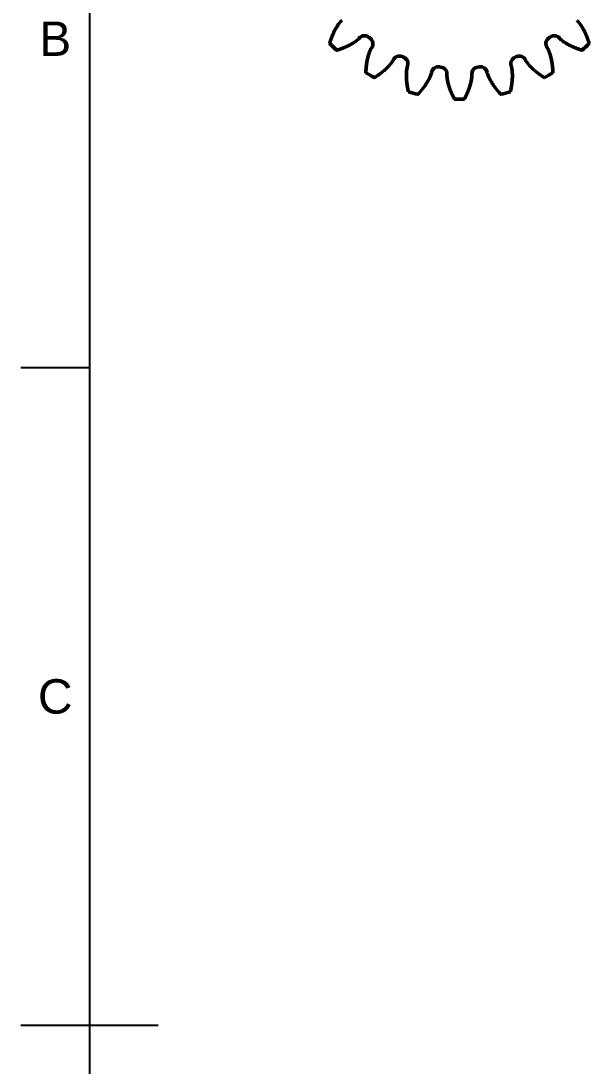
# Model space of a CAD drawing. Header units: millimetres. Extents: x 0 to 420, y 0 to 297.
# Drawn here: x 15 to 56.4, y 145.5 to 221.5 of the extents above; entities that cross this region are included whole.
import ezdxf
from ezdxf.enums import TextEntityAlignment as Align

# ---------------------------------------------------------------- set-up
doc = ezdxf.new("R2010")
doc.units = ezdxf.units.MM
doc.header["$LTSCALE"] = 0.75
doc.layers.add('BORDER', color=7, linetype='Continuous', lineweight=25)
doc.layers.add('Visible', color=7, linetype='Continuous', lineweight=50)
doc.styles.add('FusionTitle', font='arial.ttf')

# ---------------------------------------------------------------- blocks, each defined once
blk = doc.blocks.new('ISO_A3_SHEET')
at = {"layer": 'BORDER'}
for p, q in [((20, 287), (20, 10)), ((15, 196.33333), (20, 196.33333)), ((15, 148.5), (25, 148.5))]:
    blk.add_line(p, q, dxfattribs=at)
at = {"layer": 'BORDER', "style": 'FusionTitle'}
for s, p in [('B', (17.5, 220.25)), ('C', (17.5, 172.41667))]:
    blk.add_text(s, height=2.5, dxfattribs=at).set_placement(p, align=Align.MIDDLE)

msp = doc.modelspace()

# ---------------------------------------------------------------- linework, layer by layer
at = {"layer": 'Visible'}
for p, q in [((39.605, 220.267), (39.631, 220.296)), ((54.196, 220.296), (54.221, 220.267)), ((40.531, 219.605), (40.509, 219.573)), ((53.317, 219.573), (53.295, 219.605)), ((42.077, 218.668), (42.094, 218.703)), ((43.143, 218.269), (43.13, 218.232)), ((50.696, 218.232), (50.683, 218.269)), ((51.732, 218.703), (51.749, 218.668)), ((44.878, 217.763), (44.885, 217.802)), ((46.011, 217.653), (46.008, 217.615)), ((47.818, 217.615), (47.815, 217.653)), ((48.941, 217.802), (48.948, 217.763))]:
    msp.add_line(p, q, dxfattribs=at)
for centre, radius, start, end in [((40.011, 219.972), 0.5, 52.15175, 139.5186), ((53.815, 219.972), 0.5, 40.4814, 127.84825), ((46.913, 228.855), 13, 223.42315, 226.57685), ((46.913, 228.855), 10.749, 232.15175, 232.84825), ((40.119, 219.888), 0.5, 325.4814, 52.84825), ((53.707, 219.888), 0.5, 127.15175, 214.5186), ((46.913, 228.855), 10.749, 307.15175, 307.84825), ((46.913, 228.855), 13, 313.42315, 316.57685), ((42.545, 218.488), 0.5, 67.15175, 154.5186), ((46.913, 228.855), 10.749, 247.15175, 247.84825), ((46.913, 228.855), 10.749, 292.15175, 292.84825), ((51.281, 218.488), 0.5, 25.4814, 112.84825), ((42.671, 218.436), 0.5, 340.4814, 67.84825), ((45.377, 217.711), 0.5, 82.15175, 169.5186), ((46.913, 228.855), 10.749, 262.15175, 262.84825), ((45.513, 217.693), 0.5, 355.4814, 82.84825), ((48.314, 217.693), 0.5, 97.15175, 184.5186), ((46.913, 228.855), 10.749, 277.15175, 277.84825), ((48.449, 217.711), 0.5, 10.4814, 97.84825), ((51.155, 218.436), 0.5, 112.15175, 199.5186), ((46.913, 228.855), 13, 238.42315, 241.57685), ((46.913, 228.855), 13, 298.42315, 301.57685), ((46.913, 228.855), 13, 253.42315, 256.57685), ((46.913, 228.855), 13, 283.42315, 286.57685), ((46.913, 228.855), 13, 268.42315, 271.57685)]:
    msp.add_arc(centre, radius, start, end, dxfattribs=at)
for points in [[(38.325, 221.547), (38.321, 221.543), (38.314, 221.537), (38.303, 221.527), (38.288, 221.513), (38.271, 221.494), (38.255, 221.475), (38.238, 221.456), (38.222, 221.437), (38.206, 221.417), (38.19, 221.398), (38.174, 221.378), (38.158, 221.358), (38.143, 221.338), (38.127, 221.317), (38.112, 221.297), (38.097, 221.276), (38.083, 221.255), (38.068, 221.233), (38.054, 221.212), (38.04, 221.191), (38.026, 221.169), (38.012, 221.147), (37.998, 221.125), (37.984, 221.103), (37.971, 221.081), (37.957, 221.059), (37.944, 221.036), (37.931, 221.013), (37.918, 220.991), (37.905, 220.968), (37.892, 220.945), (37.88, 220.922), (37.867, 220.899), (37.855, 220.875), (37.843, 220.852), (37.831, 220.828), (37.819, 220.805), (37.807, 220.781), (37.795, 220.757), (37.784, 220.733), (37.772, 220.709), (37.761, 220.685), (37.749, 220.661), (37.738, 220.636), (37.727, 220.612), (37.716, 220.587), (37.706, 220.563), (37.695, 220.538), (37.684, 220.513), (37.674, 220.488), (37.663, 220.463), (37.653, 220.438), (37.643, 220.413), (37.633, 220.388), (37.623, 220.362), (37.613, 220.337), (37.604, 220.311), (37.594, 220.286), (37.585, 220.26), (37.575, 220.234), (37.566, 220.208), (37.557, 220.182), (37.548, 220.156), (37.539, 220.13), (37.53, 220.104), (37.521, 220.078), (37.513, 220.051), (37.504, 220.025), (37.496, 219.999), (37.487, 219.972), (37.481, 219.951), (37.476, 219.935), (37.473, 219.924), (37.471, 219.919)], [(56.355, 219.919), (56.353, 219.924), (56.35, 219.935), (56.345, 219.951), (56.339, 219.972), (56.33, 219.999), (56.322, 220.025), (56.313, 220.051), (56.305, 220.078), (56.296, 220.104), (56.287, 220.13), (56.278, 220.156), (56.269, 220.182), (56.26, 220.208), (56.251, 220.234), (56.242, 220.26), (56.232, 220.286), (56.222, 220.311), (56.213, 220.337), (56.203, 220.362), (56.193, 220.388), (56.183, 220.413), (56.173, 220.438), (56.163, 220.463), (56.152, 220.488), (56.142, 220.513), (56.131, 220.538), (56.121, 220.563), (56.11, 220.587), (56.099, 220.612), (56.088, 220.636), (56.077, 220.661), (56.065, 220.685), (56.054, 220.709), (56.043, 220.733), (56.031, 220.757), (56.019, 220.781), (56.007, 220.805), (55.995, 220.828), (55.983, 220.852), (55.971, 220.875), (55.959, 220.899), (55.946, 220.922), (55.934, 220.945), (55.921, 220.968), (55.908, 220.991), (55.895, 221.013), (55.882, 221.036), (55.869, 221.059), (55.856, 221.081), (55.842, 221.103), (55.828, 221.125), (55.815, 221.147), (55.801, 221.169), (55.787, 221.191), (55.772, 221.212), (55.758, 221.233), (55.743, 221.255), (55.729, 221.276), (55.714, 221.297), (55.699, 221.317), (55.684, 221.338), (55.668, 221.358), (55.652, 221.378), (55.637, 221.398), (55.621, 221.417), (55.604, 221.437), (55.588, 221.456), (55.572, 221.475), (55.555, 221.494), (55.538, 221.513), (55.523, 221.527), (55.512, 221.537), (55.505, 221.543), (55.501, 221.547)], [(37.977, 219.413), (37.982, 219.414), (37.993, 219.418), (38.009, 219.422), (38.031, 219.429), (38.057, 219.437), (38.084, 219.446), (38.11, 219.454), (38.136, 219.463), (38.163, 219.472), (38.189, 219.48), (38.215, 219.489), (38.241, 219.498), (38.267, 219.507), (38.293, 219.517), (38.319, 219.526), (38.344, 219.536), (38.37, 219.545), (38.395, 219.555), (38.421, 219.565), (38.446, 219.575), (38.472, 219.585), (38.497, 219.595), (38.522, 219.605), (38.547, 219.615), (38.572, 219.626), (38.597, 219.636), (38.621, 219.647), (38.646, 219.658), (38.671, 219.669), (38.695, 219.68), (38.719, 219.691), (38.744, 219.702), (38.768, 219.714), (38.792, 219.725), (38.816, 219.737), (38.84, 219.748), (38.863, 219.76), (38.887, 219.772), (38.911, 219.784), (38.934, 219.796), (38.957, 219.809), (38.98, 219.821), (39.004, 219.834), (39.026, 219.847), (39.049, 219.859), (39.072, 219.872), (39.095, 219.885), (39.117, 219.899), (39.139, 219.912), (39.162, 219.926), (39.184, 219.939), (39.206, 219.953), (39.227, 219.967), (39.249, 219.981), (39.271, 219.995), (39.292, 220.01), (39.313, 220.024), (39.334, 220.039), (39.355, 220.054), (39.376, 220.069), (39.396, 220.084), (39.417, 220.099), (39.437, 220.115), (39.456, 220.131), (39.476, 220.147), (39.495, 220.163), (39.515, 220.18), (39.534, 220.196), (39.553, 220.213), (39.571, 220.23), (39.585, 220.244), (39.595, 220.255), (39.602, 220.263), (39.605, 220.267)], [(54.221, 220.267), (54.224, 220.263), (54.231, 220.255), (54.241, 220.244), (54.255, 220.23), (54.273, 220.213), (54.292, 220.196), (54.311, 220.18), (54.331, 220.163), (54.35, 220.147), (54.37, 220.131), (54.39, 220.115), (54.41, 220.099), (54.43, 220.084), (54.45, 220.069), (54.471, 220.054), (54.492, 220.039), (54.513, 220.024), (54.534, 220.01), (54.556, 219.995), (54.577, 219.981), (54.599, 219.967), (54.62, 219.953), (54.642, 219.939), (54.664, 219.926), (54.687, 219.912), (54.709, 219.899), (54.732, 219.885), (54.754, 219.872), (54.777, 219.859), (54.8, 219.847), (54.823, 219.834), (54.846, 219.821), (54.869, 219.809), (54.892, 219.796), (54.916, 219.784), (54.939, 219.772), (54.963, 219.76), (54.987, 219.748), (55.01, 219.737), (55.034, 219.725), (55.058, 219.714), (55.083, 219.702), (55.107, 219.691), (55.131, 219.68), (55.156, 219.669), (55.18, 219.658), (55.205, 219.647), (55.23, 219.636), (55.254, 219.626), (55.279, 219.615), (55.304, 219.605), (55.329, 219.595), (55.355, 219.585), (55.38, 219.575), (55.405, 219.565), (55.431, 219.555), (55.456, 219.545), (55.482, 219.536), (55.508, 219.526), (55.533, 219.517), (55.559, 219.507), (55.585, 219.498), (55.611, 219.489), (55.637, 219.48), (55.664, 219.472), (55.69, 219.463), (55.716, 219.454), (55.743, 219.446), (55.769, 219.437), (55.796, 219.429), (55.817, 219.422), (55.833, 219.418), (55.844, 219.414), (55.849, 219.413)], [(40.509, 219.573), (40.506, 219.569), (40.501, 219.561), (40.493, 219.548), (40.483, 219.531), (40.471, 219.508), (40.459, 219.486), (40.449, 219.463), (40.438, 219.44), (40.427, 219.417), (40.417, 219.394), (40.407, 219.371), (40.397, 219.347), (40.387, 219.324), (40.377, 219.3), (40.368, 219.276), (40.359, 219.252), (40.351, 219.228), (40.342, 219.204), (40.334, 219.179), (40.326, 219.155), (40.318, 219.131), (40.31, 219.106), (40.302, 219.081), (40.295, 219.056), (40.287, 219.031), (40.28, 219.006), (40.273, 218.981), (40.266, 218.956), (40.26, 218.931), (40.253, 218.905), (40.247, 218.88), (40.241, 218.854), (40.235, 218.829), (40.229, 218.803), (40.223, 218.777), (40.217, 218.751), (40.212, 218.725), (40.207, 218.699), (40.202, 218.673), (40.197, 218.647), (40.192, 218.621), (40.187, 218.595), (40.182, 218.568), (40.178, 218.542), (40.174, 218.515), (40.169, 218.489), (40.165, 218.462), (40.161, 218.436), (40.158, 218.409), (40.154, 218.382), (40.15, 218.355), (40.147, 218.328), (40.144, 218.301), (40.141, 218.274), (40.138, 218.247), (40.135, 218.22), (40.132, 218.193), (40.129, 218.166), (40.127, 218.138), (40.125, 218.111), (40.122, 218.084), (40.12, 218.056), (40.118, 218.029), (40.116, 218.001), (40.115, 217.974), (40.113, 217.946), (40.111, 217.918), (40.11, 217.891), (40.109, 217.863), (40.108, 217.835), (40.107, 217.813), (40.106, 217.796), (40.106, 217.785), (40.106, 217.779)], [(53.72, 217.779), (53.72, 217.785), (53.72, 217.796), (53.719, 217.813), (53.719, 217.835), (53.717, 217.863), (53.716, 217.891), (53.715, 217.918), (53.713, 217.946), (53.712, 217.974), (53.71, 218.001), (53.708, 218.029), (53.706, 218.056), (53.704, 218.084), (53.702, 218.111), (53.699, 218.138), (53.697, 218.166), (53.694, 218.193), (53.691, 218.22), (53.688, 218.247), (53.685, 218.274), (53.682, 218.301), (53.679, 218.328), (53.676, 218.355), (53.672, 218.382), (53.669, 218.409), (53.665, 218.436), (53.661, 218.462), (53.657, 218.489), (53.653, 218.515), (53.648, 218.542), (53.644, 218.568), (53.639, 218.595), (53.634, 218.621), (53.63, 218.647), (53.625, 218.673), (53.619, 218.699), (53.614, 218.725), (53.609, 218.751), (53.603, 218.777), (53.597, 218.803), (53.591, 218.829), (53.585, 218.854), (53.579, 218.88), (53.573, 218.905), (53.566, 218.931), (53.56, 218.956), (53.553, 218.981), (53.546, 219.006), (53.539, 219.031), (53.532, 219.056), (53.524, 219.081), (53.516, 219.106), (53.509, 219.131), (53.501, 219.155), (53.492, 219.179), (53.484, 219.204), (53.475, 219.228), (53.467, 219.252), (53.458, 219.276), (53.449, 219.3), (53.439, 219.324), (53.43, 219.347), (53.42, 219.371), (53.409, 219.394), (53.399, 219.417), (53.388, 219.44), (53.378, 219.463), (53.367, 219.486), (53.355, 219.508), (53.344, 219.531), (53.333, 219.548), (53.325, 219.561), (53.32, 219.569), (53.317, 219.573)], [(40.725, 217.422), (40.73, 217.425), (40.74, 217.43), (40.754, 217.439), (40.773, 217.451), (40.796, 217.466), (40.82, 217.481), (40.843, 217.496), (40.866, 217.511), (40.889, 217.526), (40.912, 217.542), (40.935, 217.557), (40.958, 217.573), (40.981, 217.588), (41.003, 217.604), (41.026, 217.62), (41.048, 217.635), (41.07, 217.651), (41.093, 217.667), (41.115, 217.683), (41.137, 217.699), (41.158, 217.716), (41.18, 217.732), (41.202, 217.748), (41.223, 217.765), (41.245, 217.781), (41.266, 217.798), (41.287, 217.815), (41.308, 217.831), (41.329, 217.848), (41.35, 217.865), (41.37, 217.882), (41.391, 217.9), (41.411, 217.917), (41.431, 217.934), (41.452, 217.952), (41.472, 217.969), (41.491, 217.987), (41.511, 218.004), (41.531, 218.022), (41.55, 218.04), (41.57, 218.058), (41.589, 218.076), (41.608, 218.094), (41.627, 218.112), (41.645, 218.131), (41.664, 218.149), (41.682, 218.168), (41.701, 218.186), (41.719, 218.205), (41.737, 218.224), (41.755, 218.243), (41.772, 218.262), (41.79, 218.281), (41.807, 218.3), (41.824, 218.319), (41.841, 218.339), (41.858, 218.358), (41.874, 218.378), (41.89, 218.397), (41.907, 218.417), (41.922, 218.437), (41.938, 218.458), (41.953, 218.478), (41.968, 218.498), (41.983, 218.519), (41.998, 218.54), (42.012, 218.56), (42.026, 218.581), (42.04, 218.602), (42.054, 218.624), (42.063, 218.641), (42.07, 218.654), (42.075, 218.663), (42.077, 218.668)], [(43.13, 218.232), (43.128, 218.227), (43.125, 218.218), (43.12, 218.203), (43.115, 218.184), (43.109, 218.159), (43.104, 218.135), (43.099, 218.11), (43.095, 218.085), (43.091, 218.06), (43.087, 218.035), (43.083, 218.01), (43.079, 217.985), (43.076, 217.96), (43.073, 217.934), (43.07, 217.909), (43.068, 217.883), (43.066, 217.858), (43.064, 217.832), (43.062, 217.806), (43.06, 217.781), (43.059, 217.755), (43.058, 217.729), (43.057, 217.703), (43.056, 217.677), (43.055, 217.651), (43.055, 217.625), (43.055, 217.599), (43.055, 217.573), (43.055, 217.547), (43.055, 217.521), (43.056, 217.494), (43.056, 217.468), (43.057, 217.442), (43.058, 217.415), (43.059, 217.389), (43.061, 217.363), (43.062, 217.336), (43.064, 217.31), (43.065, 217.283), (43.067, 217.257), (43.069, 217.23), (43.072, 217.203), (43.074, 217.177), (43.077, 217.15), (43.079, 217.123), (43.082, 217.097), (43.085, 217.07), (43.088, 217.043), (43.091, 217.016), (43.095, 216.99), (43.098, 216.963), (43.102, 216.936), (43.106, 216.909), (43.11, 216.882), (43.114, 216.855), (43.118, 216.828), (43.123, 216.801), (43.127, 216.774), (43.132, 216.747), (43.136, 216.72), (43.141, 216.693), (43.146, 216.666), (43.152, 216.639), (43.157, 216.612), (43.162, 216.585), (43.168, 216.558), (43.174, 216.531), (43.18, 216.504), (43.185, 216.476), (43.192, 216.449), (43.197, 216.427), (43.2, 216.411), (43.203, 216.4), (43.204, 216.395)], [(50.622, 216.395), (50.623, 216.4), (50.626, 216.411), (50.63, 216.427), (50.635, 216.449), (50.641, 216.476), (50.647, 216.504), (50.652, 216.531), (50.658, 216.558), (50.664, 216.585), (50.669, 216.612), (50.675, 216.639), (50.68, 216.666), (50.685, 216.693), (50.69, 216.72), (50.694, 216.747), (50.699, 216.774), (50.704, 216.801), (50.708, 216.828), (50.712, 216.855), (50.716, 216.882), (50.72, 216.909), (50.724, 216.936), (50.728, 216.963), (50.731, 216.99), (50.735, 217.016), (50.738, 217.043), (50.741, 217.07), (50.744, 217.097), (50.747, 217.123), (50.75, 217.15), (50.752, 217.177), (50.755, 217.203), (50.757, 217.23), (50.759, 217.257), (50.761, 217.283), (50.763, 217.31), (50.764, 217.336), (50.766, 217.363), (50.767, 217.389), (50.768, 217.415), (50.769, 217.442), (50.77, 217.468), (50.77, 217.494), (50.771, 217.521), (50.771, 217.547), (50.771, 217.573), (50.771, 217.599), (50.771, 217.625), (50.771, 217.651), (50.77, 217.677), (50.769, 217.703), (50.768, 217.729), (50.767, 217.755), (50.766, 217.781), (50.764, 217.806), (50.762, 217.832), (50.76, 217.858), (50.758, 217.883), (50.756, 217.909), (50.753, 217.934), (50.75, 217.96), (50.747, 217.985), (50.743, 218.01), (50.739, 218.035), (50.735, 218.06), (50.731, 218.085), (50.727, 218.11), (50.722, 218.135), (50.717, 218.159), (50.711, 218.184), (50.706, 218.203), (50.701, 218.218), (50.698, 218.227), (50.696, 218.232)], [(51.749, 218.668), (51.751, 218.663), (51.756, 218.654), (51.763, 218.641), (51.773, 218.624), (51.786, 218.602), (51.8, 218.581), (51.814, 218.56), (51.829, 218.54), (51.843, 218.519), (51.858, 218.498), (51.873, 218.478), (51.888, 218.458), (51.904, 218.437), (51.92, 218.417), (51.936, 218.397), (51.952, 218.378), (51.969, 218.358), (51.985, 218.339), (52.002, 218.319), (52.019, 218.3), (52.037, 218.281), (52.054, 218.262), (52.072, 218.243), (52.089, 218.224), (52.107, 218.205), (52.125, 218.186), (52.144, 218.168), (52.162, 218.149), (52.181, 218.131), (52.2, 218.112), (52.218, 218.094), (52.237, 218.076), (52.257, 218.058), (52.276, 218.04), (52.295, 218.022), (52.315, 218.004), (52.335, 217.987), (52.355, 217.969), (52.375, 217.952), (52.395, 217.934), (52.415, 217.917), (52.435, 217.9), (52.456, 217.882), (52.477, 217.865), (52.497, 217.848), (52.518, 217.831), (52.539, 217.815), (52.56, 217.798), (52.582, 217.781), (52.603, 217.765), (52.624, 217.748), (52.646, 217.732), (52.668, 217.716), (52.69, 217.699), (52.712, 217.683), (52.734, 217.667), (52.756, 217.651), (52.778, 217.635), (52.8, 217.62), (52.823, 217.604), (52.845, 217.588), (52.868, 217.573), (52.891, 217.557), (52.914, 217.542), (52.937, 217.526), (52.96, 217.511), (52.983, 217.496), (53.007, 217.481), (53.03, 217.466), (53.053, 217.451), (53.072, 217.439), (53.087, 217.43), (53.096, 217.425), (53.101, 217.422)], [(43.895, 216.21), (43.899, 216.214), (43.907, 216.222), (43.918, 216.234), (43.933, 216.25), (43.952, 216.271), (43.971, 216.291), (43.99, 216.312), (44.008, 216.333), (44.026, 216.353), (44.045, 216.374), (44.063, 216.395), (44.081, 216.416), (44.099, 216.437), (44.117, 216.458), (44.134, 216.479), (44.152, 216.5), (44.169, 216.521), (44.186, 216.542), (44.204, 216.563), (44.221, 216.584), (44.237, 216.606), (44.254, 216.627), (44.271, 216.649), (44.287, 216.67), (44.304, 216.691), (44.32, 216.713), (44.336, 216.735), (44.352, 216.756), (44.368, 216.778), (44.383, 216.8), (44.399, 216.822), (44.414, 216.844), (44.43, 216.866), (44.445, 216.887), (44.46, 216.91), (44.474, 216.932), (44.489, 216.954), (44.503, 216.976), (44.518, 216.998), (44.532, 217.02), (44.546, 217.043), (44.56, 217.065), (44.574, 217.088), (44.587, 217.11), (44.6, 217.133), (44.614, 217.155), (44.627, 217.178), (44.639, 217.201), (44.652, 217.223), (44.665, 217.246), (44.677, 217.269), (44.689, 217.292), (44.701, 217.315), (44.713, 217.338), (44.724, 217.361), (44.735, 217.384), (44.746, 217.407), (44.757, 217.431), (44.768, 217.454), (44.779, 217.477), (44.789, 217.501), (44.798, 217.524), (44.808, 217.548), (44.817, 217.571), (44.826, 217.595), (44.835, 217.619), (44.843, 217.643), (44.852, 217.666), (44.86, 217.69), (44.867, 217.714), (44.872, 217.734), (44.875, 217.749), (44.877, 217.758), (44.878, 217.763)], [(46.008, 217.615), (46.008, 217.61), (46.007, 217.6), (46.006, 217.585), (46.006, 217.564), (46.007, 217.539), (46.008, 217.514), (46.01, 217.489), (46.013, 217.464), (46.015, 217.439), (46.017, 217.413), (46.02, 217.388), (46.023, 217.363), (46.027, 217.338), (46.03, 217.312), (46.034, 217.287), (46.039, 217.262), (46.043, 217.237), (46.048, 217.211), (46.053, 217.186), (46.058, 217.161), (46.063, 217.136), (46.069, 217.11), (46.074, 217.085), (46.08, 217.06), (46.087, 217.034), (46.093, 217.009), (46.099, 216.984), (46.106, 216.959), (46.113, 216.933), (46.12, 216.908), (46.127, 216.883), (46.135, 216.858), (46.142, 216.833), (46.15, 216.807), (46.158, 216.782), (46.166, 216.757), (46.174, 216.732), (46.183, 216.707), (46.191, 216.682), (46.2, 216.656), (46.209, 216.631), (46.218, 216.606), (46.227, 216.581), (46.237, 216.556), (46.246, 216.531), (46.256, 216.506), (46.266, 216.481), (46.275, 216.456), (46.286, 216.431), (46.296, 216.406), (46.306, 216.381), (46.317, 216.356), (46.327, 216.331), (46.338, 216.306), (46.349, 216.281), (46.36, 216.256), (46.371, 216.231), (46.383, 216.206), (46.394, 216.181), (46.406, 216.156), (46.418, 216.131), (46.429, 216.107), (46.441, 216.082), (46.454, 216.057), (46.466, 216.032), (46.478, 216.007), (46.491, 215.983), (46.503, 215.958), (46.516, 215.933), (46.529, 215.909), (46.54, 215.889), (46.547, 215.874), (46.553, 215.864), (46.555, 215.859)], [(47.271, 215.859), (47.273, 215.864), (47.279, 215.874), (47.287, 215.889), (47.297, 215.909), (47.31, 215.933), (47.323, 215.958), (47.335, 215.983), (47.348, 216.007), (47.36, 216.032), (47.373, 216.057), (47.385, 216.082), (47.397, 216.107), (47.409, 216.131), (47.42, 216.156), (47.432, 216.181), (47.443, 216.206), (47.455, 216.231), (47.466, 216.256), (47.477, 216.281), (47.488, 216.306), (47.499, 216.331), (47.509, 216.356), (47.52, 216.381), (47.53, 216.406), (47.541, 216.431), (47.551, 216.456), (47.561, 216.481), (47.57, 216.506), (47.58, 216.531), (47.59, 216.556), (47.599, 216.581), (47.608, 216.606), (47.617, 216.631), (47.626, 216.656), (47.635, 216.682), (47.643, 216.707), (47.652, 216.732), (47.66, 216.757), (47.668, 216.782), (47.676, 216.807), (47.684, 216.833), (47.691, 216.858), (47.699, 216.883), (47.706, 216.908), (47.713, 216.933), (47.72, 216.959), (47.727, 216.984), (47.733, 217.009), (47.74, 217.034), (47.746, 217.06), (47.752, 217.085), (47.757, 217.11), (47.763, 217.136), (47.768, 217.161), (47.773, 217.186), (47.778, 217.211), (47.783, 217.237), (47.788, 217.262), (47.792, 217.287), (47.796, 217.312), (47.8, 217.338), (47.803, 217.363), (47.806, 217.388), (47.809, 217.413), (47.811, 217.439), (47.814, 217.464), (47.816, 217.489), (47.818, 217.514), (47.819, 217.539), (47.82, 217.564), (47.82, 217.585), (47.819, 217.6), (47.819, 217.61), (47.818, 217.615)], [(48.948, 217.763), (48.949, 217.758), (48.951, 217.749), (48.954, 217.734), (48.959, 217.714), (48.966, 217.69), (48.974, 217.666), (48.983, 217.643), (48.991, 217.619), (49, 217.595), (49.009, 217.571), (49.018, 217.548), (49.028, 217.524), (49.038, 217.501), (49.048, 217.477), (49.058, 217.454), (49.069, 217.431), (49.08, 217.407), (49.091, 217.384), (49.102, 217.361), (49.114, 217.338), (49.125, 217.315), (49.137, 217.292), (49.149, 217.269), (49.162, 217.246), (49.174, 217.223), (49.187, 217.201), (49.2, 217.178), (49.213, 217.155), (49.226, 217.133), (49.239, 217.11), (49.253, 217.088), (49.266, 217.065), (49.28, 217.043), (49.294, 217.02), (49.308, 216.998), (49.323, 216.976), (49.337, 216.954), (49.352, 216.932), (49.367, 216.91), (49.382, 216.887), (49.397, 216.866), (49.412, 216.844), (49.427, 216.822), (49.443, 216.8), (49.458, 216.778), (49.474, 216.756), (49.49, 216.735), (49.506, 216.713), (49.523, 216.691), (49.539, 216.67), (49.555, 216.649), (49.572, 216.627), (49.589, 216.606), (49.606, 216.584), (49.623, 216.563), (49.64, 216.542), (49.657, 216.521), (49.674, 216.5), (49.692, 216.479), (49.71, 216.458), (49.727, 216.437), (49.745, 216.416), (49.763, 216.395), (49.781, 216.374), (49.8, 216.353), (49.818, 216.333), (49.837, 216.312), (49.855, 216.291), (49.874, 216.271), (49.893, 216.25), (49.908, 216.234), (49.919, 216.222), (49.927, 216.214), (49.931, 216.21)]]:
    msp.add_open_spline(points, degree=5, dxfattribs=at)

# ---------------------------------------------------------------- block references
at = {"layer": 'BORDER'}
msp.add_blockref('ISO_A3_SHEET', (0, 0), dxfattribs=at)

doc.saveas('drawing.dxf')
